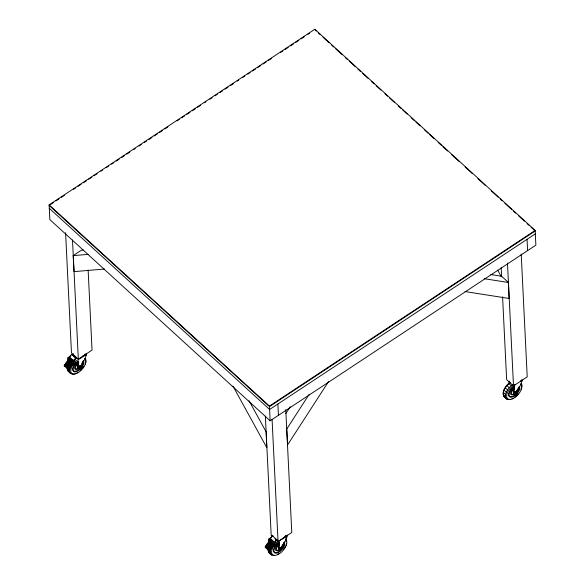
<?xml version="1.0" encoding="UTF-8"?>
<svg xmlns="http://www.w3.org/2000/svg" width="585" height="585" viewBox="0 0 585 585"><rect width="100%" height="100%" fill="white"/><g stroke="black" fill="none" stroke-linecap="round" stroke-linejoin="round"><path stroke-width="0.88" d="M73.878 374.173L72.109 374.224L69.812 372.572L69.447 370.992L70.39 366.839M274.738 555.531L271.579 555.033L269.283 552.942L268.376 551.838L268.142 548.949M271.579 555.033L270.307 552.35L270.504 550.39L272.083 546.668M509.813 399.577L506.654 399.08L503.458 395.884C502.135 390.553 506.427 385.603 510.347 382.524M506.654 399.08L505.747 397.975C504.431 392.652 508.723 387.694 512.635 384.623M70.851 355.731L67.955 357.647L67.992 359.819L69.374 358.905M67.992 359.819L68.196 358.232L73.074 362.685L73.154 364.528L78.682 360.879L77.798 367.607A2.026 1.016 -47.6 0 0 78.778 368.528A2.026 1.016 -47.6 0 0 80.701 366.7L84.759 359.336L86.061 355.548A4.717 3.642 -2.8 0 0 86.287 353.662M73.154 364.528L73.403 362.62L84.584 355.687L85.995 354.122M78.31 368.309A2.026 1.016 -47.6 0 1 77.512 367.351L78.288 361.457M271.711 537.096L268.815 539.004L268.851 541.176L270.233 540.262M268.851 541.176L269.056 539.589L273.934 544.043L274.007 545.893L279.542 542.236L277.875 542.887M274.007 545.893L274.263 543.984L285.436 537.052L286.855 535.48M287.147 535.026A4.717 3.642 -2.8 0 1 286.921 536.906L285.619 540.694L281.553 548.057A2.026 1.016 -47.6 0 1 279.637 549.885A2.026 1.016 -47.6 0 1 278.657 548.971L279.257 541.973M278.657 548.971L279.542 542.236M508.855 383.716L509.199 381.127M516.116 392.272A2.026 1.016 -47.6 0 1 514.244 393.712A2.026 1.016 -47.6 0 1 513.447 392.747L514.434 385.259M522.273 380.016A4.717 3.642 -2.8 0 1 521.995 380.952L520.694 384.74L516.635 392.104A2.026 1.016 -47.6 0 1 514.72 393.932A2.026 1.016 -47.6 0 1 513.74 393.01L514.873 384.367M79.575 366.071L79.15 367.95A3.444 2.186 70.9 0 0 79.699 366.188C80.386 365.537 80.138 367.833 79.026 367.833A1.133 0.57 -47.6 0 1 78.456 367.256A1.133 0.57 -47.6 0 1 79.56 366.086L80.138 366.203M78.214 366.97L78.266 366.824A1.126 0.563 -47.6 0 1 78.397 366.59M85.096 364.184L85.841 361.983L85.673 358.444M285.955 545.542L286.701 543.348M514.2 392.228L514.127 392.455A1.126 0.563 -47.6 0 0 514.105 392.659M514.851 393.252C515.612 394.18 515.348 389.771 516.204 392.169A3.503 2.069 17.1 0 1 514.515 392.769A1.133 0.57 -47.6 0 1 515.641 391.592A3.444 2.186 70.9 0 1 515.085 393.354A1.133 0.57 -47.6 0 1 514.537 392.762L514.398 392.652A1.133 0.57 -47.6 0 1 515.502 391.482L515.634 391.592A1.133 0.57 -47.6 0 1 516.204 392.169A1.155 0.578 -47.6 0 1 515.085 393.347L514.961 393.237A1.133 0.57 -47.6 0 1 514.39 392.659L514.493 392.491M521.03 389.588L521.981 385.427L521.608 383.848M81.6 364.031L82.397 362.422M281.034 548.225A2.026 1.016 -47.6 0 0 281.268 547.801L284.427 541.776M516.745 391.036L518.332 387.826M284.705 547.831L285.538 546.302M65.147 364.791L64.781 365.42L68.189 368.535L72.262 363.102L68.854 359.987L65.147 364.791L68.547 367.906M265.999 546.156L265.641 546.785L269.049 549.893L273.122 544.459L269.714 541.352L265.999 546.156L269.407 549.264M515.443 391.519C517.045 391.789 515.656 393.186 514.398 392.652M82.792 361.618L83.567 360.418M73.344 363.519A14.157 7.13 -47.6 0 0 68.935 369.574L68.174 369.457L64.167 365.793A14.003 7.049 -47.6 0 1 69.673 358.663L69.608 357.238L71.487 354.334L72.247 354.452L76.255 358.115L74.375 361.018L73.037 359.797M76.255 358.115L75.494 357.991L73.615 360.894L69.608 357.238M285.794 413.595L290.255 406.699M308.997 394.59L286.723 429.054L287.615 444.871L328.514 381.588M273.107 535.809L272.339 535.692L270.467 538.595L274.475 542.258L276.354 539.355L277.114 539.472L275.235 542.375M286.043 535.363L285.619 535.992A3.912 3.027 -2.8 0 1 284.924 536.584M286.906 536.935L286.496 536.796M521.71 379.855L520.518 381.091M521.981 380.974L521.571 380.835M71.641 364.55L72.474 363.439M83.845 366.473L80.211 370.7M283.454 549.498L284.288 548.386M517.133 395.094L514.72 397.2M49.125 204.889L314.84 29.25L535.158 230.439L535.875 245.152L270.16 420.791L49.842 219.609L49.125 204.889L269.444 406.078L270.16 420.791M50.676 204.421L53.718 202.41M55.999 200.896L59.048 198.885M61.33 197.379L64.379 195.361M73.513 189.328L75.794 187.814M78.083 186.308L81.125 184.29M83.414 182.783L86.456 180.772M88.737 179.259L91.786 177.248M94.068 175.734L97.117 173.723M100.92 171.208L102.448 170.198M106.251 167.683L108.532 166.177M111.581 164.158L113.863 162.652M116.152 161.138L119.194 159.127M121.475 157.621L124.525 155.603M126.806 154.096L129.855 152.085M133.658 149.57L135.186 148.561M138.989 146.045L141.277 144.532M144.32 142.521L146.601 141.014M148.89 139.501L151.932 137.49M154.221 135.976L157.263 133.965M159.544 132.459L162.593 130.44M164.875 128.934L167.924 126.916M177.058 120.883L179.339 119.369M181.628 117.863L184.67 115.845M186.959 114.338L190.001 112.327M192.282 110.814L195.332 108.803M197.613 107.289L200.662 105.278M204.465 102.763L205.986 101.753M209.796 99.238L212.077 97.732M215.126 95.713L217.408 94.207M219.697 92.693L222.739 90.682M225.02 89.176L228.07 87.158M230.351 85.651L233.4 83.64M237.203 81.125L238.724 80.116M242.534 77.6L244.815 76.087M247.864 74.076L250.146 72.569M252.435 71.056L255.477 69.045M257.758 67.531L260.808 65.52M263.089 64.014L266.138 61.995M268.42 60.489L271.469 58.478M280.603 52.438L282.884 50.924M285.173 49.418L288.215 47.4M290.496 45.893L293.546 43.882M295.827 42.369L298.877 40.358M301.158 38.844L304.207 36.833M308.01 34.318L309.531 33.308M104.569 269.041L74.046 271.63L73.169 255.645L81.447 250.175L83.245 250.022M72.299 354.781L73.747 353.823M74.566 360.718L73.637 361.34L69.63 357.676M65.586 232.757L71.465 352.894L78.324 359.161L92.042 350.093L88.13 269.999M72.862 364.265L75.633 362.444M269.444 406.078L535.158 230.439M535.326 233.846L269.612 409.485L49.294 208.304M275.425 542.083L274.497 542.697L270.489 539.034M274.935 538.705L278.058 541.549L291.776 532.482L285.772 409.617M502.581 296.836L506.632 379.658L513.498 385.924L527.217 376.85L521.206 253.985M273.721 545.629L276.493 543.801M505.718 397.844L506.413 397.391M76.635 373.142L78.068 372.352M511.853 398.941L513.286 398.144M277.495 554.5L278.928 553.71M78.916 367.848L80.167 366.254M74.558 373.961L75.911 373.537M280.369 547.472L281.019 547.94L279.886 549.198A1.133 0.57 -47.6 0 1 279.316 548.613A1.133 0.57 -47.6 0 1 280.42 547.443L280.997 547.56M279.776 549.213L281.027 547.618M73.169 255.645L88.452 254.351M490.844 274.548L501.579 276.23L508.438 282.496L509.096 298.467L465.038 291.564M484.292 278.709L508.438 282.496M64.167 365.793L64.928 365.917M270.533 540.021A14.003 7.049 -47.6 0 0 265.027 547.15L269.034 550.814L269.795 550.931A14.157 7.13 -47.6 0 1 274.204 544.876M86.046 355.57L85.637 355.431A4.263 3.298 -2.8 0 0 85.885 354.59M269.283 552.942L270.672 553.49M316.207 31.02L314.84 29.25M318.233 32.862L320.251 34.712M322.949 37.169L329.011 42.712M331.71 45.169L333.728 47.012M335.746 48.862L341.815 54.398M345.179 57.476L347.205 59.319M349.223 61.169L355.285 66.705M357.983 69.162L360.682 71.626M362.7 73.469L368.089 78.39M371.46 81.469L374.151 83.933M376.177 85.776L380.893 90.083M384.937 93.775L387.628 96.232M389.654 98.083L394.363 102.39M398.407 106.082L401.105 108.539M402.451 109.768L407.167 114.075M411.211 117.768L414.582 120.846M415.928 122.075L419.971 125.768M424.688 130.075L428.052 133.153M429.405 134.382L434.121 138.689M438.158 142.382L441.529 145.453M442.874 146.689L447.591 150.996M451.635 154.681L459.049 161.453M465.112 166.988L472.526 173.76M477.916 178.681L485.323 185.445M491.385 190.988L498.127 197.138M500.146 198.98L502.171 200.83M504.862 203.287L511.604 209.445M513.623 211.287L515.641 213.137M518.339 215.594L524.401 221.13M527.1 223.594L529.118 225.437M531.143 227.287L535.18 230.973L269.473 406.619L49.147 205.43M508.921 383.628L511.217 385.72M517.747 393.829L518.317 394.356M506.954 385.632L509.242 387.731M505.286 387.855L507.575 389.946M504.036 390.144L506.325 392.235M503.283 392.338L505.579 394.436M503.085 394.297L505.381 396.396M506.895 398.575L508.043 399.621M503.458 395.884L505.747 397.975M272.339 535.692L276.354 539.355M272.442 536.423L271.191 535.282L265.363 416.059M71.487 354.334L75.494 357.991M268.815 539.004L274.263 543.984M280.01 549.308L280.559 547.545A1.133 0.57 -47.6 0 1 281.129 548.13A1.155 0.578 -47.6 0 1 280.003 549.308A1.155 0.578 -47.6 0 1 279.44 548.708L281.129 548.13A3.503 2.069 17.1 0 1 279.44 548.723A1.155 0.578 -47.6 0 1 280.566 547.523A3.444 2.186 70.9 0 1 280.01 549.308A2.026 1.016 -47.6 0 0 280.72 548.642M67.955 357.647L73.403 362.62M269.18 541.915L272.588 545.023M268.669 542.492L272.076 545.6M68.328 360.55L71.728 363.665M268.171 543.077L271.579 546.193M67.809 361.128L71.216 364.243M267.696 543.677L271.104 546.792M67.319 361.72L70.719 364.828M267.243 544.291L270.643 547.399M66.836 362.32L70.244 365.428M266.804 544.906L270.211 548.013M66.383 362.927L69.79 366.042M266.394 545.527L269.795 548.642M65.944 363.548L69.352 366.656M65.535 364.17L68.942 367.278M267.126 548.496L269.795 550.931M268.01 550.258L270.307 552.35M268.376 551.838L270.672 553.936M69.447 370.992L67.151 368.894L67.516 370.48L70.719 373.676M67.516 370.48L69.812 372.572M285.626 538.705L286.899 541.388M497.681 270.124L501.199 276.522M249.005 400.71L266.138 431.854L266.818 447.664L232.954 386.078M527.048 239.316L527.597 250.621M507.487 263.053L513.498 385.924M501.162 267.711L501.601 276.815M277.89 404.016L278.438 415.321M272.091 419.591L278.058 541.549M72.496 239.938L78.324 359.161M79.494 367.658A2.026 1.016 -47.6 0 1 79.092 367.972M78.171 367.256A1.126 0.563 -47.6 0 1 78.185 367.051M78.522 366.605A0.899 0.453 -47.6 0 1 78.661 366.422M68.174 369.457A14.003 7.049 -47.6 0 1 73.681 362.32M84.752 358.546A9.886 4.98 -47.6 0 1 82.565 368.733A9.886 4.98 -47.6 0 1 72.123 373.676A9.886 4.98 -47.6 0 1 73.71 363.775M78.163 368.623A4.497 2.26 -47.6 0 1 74.58 367.665A4.497 2.26 -47.6 0 1 78.792 362.429M78.163 366.7A0.899 0.453 -47.6 0 1 77.622 366.488A0.899 0.453 -47.6 0 1 78.112 365.603M67.604 369.369A9.886 4.98 -47.6 0 1 67.268 367.914M80.796 365.588A3.634 1.828 -47.6 0 1 80.379 366.356M78.434 368.338A3.634 1.828 -47.6 0 1 75.531 367.885A3.634 1.828 -47.6 0 1 78.207 363.731M83.604 361.325A7.188 3.62 -47.6 0 1 79.494 369.888A7.188 3.62 -47.6 0 1 72.825 370.071A7.188 3.62 -47.6 0 1 78.097 361.471M82.982 361.354A6.742 3.393 -47.6 0 1 79.567 369.011A6.742 3.393 -47.6 0 1 73.074 370.188A6.742 3.393 -47.6 0 1 76.489 362.524M85.388 354.4A4.717 3.649 -2.8 0 1 83.509 355.643M85.98 353.837A4.717 3.649 -2.8 0 1 82.346 356.236M520.687 383.95A9.886 4.98 -47.6 0 1 517.14 395.606A9.886 4.98 -47.6 0 1 506.815 397.471A9.886 4.98 -47.6 0 1 513.952 385.164M516.511 391.577A4.497 2.26 -47.6 0 1 515.816 392.498M514.99 393.332A4.497 2.26 -47.6 0 1 510.508 393.456A4.497 2.26 -47.6 0 1 514.727 387.826M513.93 392.155A0.899 0.453 -47.6 0 1 513.886 391.168M503.202 393.317A9.886 4.98 -47.6 0 1 503.385 391.526M503.561 390.875A9.886 4.98 -47.6 0 1 509.849 382.48M516.986 390.246A3.634 1.828 -47.6 0 1 516.731 390.992M515.092 393.186A3.634 1.828 -47.6 0 1 511.502 393.566A3.634 1.828 -47.6 0 1 514.142 389.135M519.538 386.722A7.188 3.62 -47.6 0 1 515.429 395.292A7.188 3.62 -47.6 0 1 508.76 395.475A7.188 3.62 -47.6 0 1 514.032 386.875M518.924 386.758A6.742 3.393 -47.6 0 1 515.071 394.787A6.742 3.393 -47.6 0 1 508.818 394.955A6.742 3.393 -47.6 0 1 513.762 386.897M279.55 549.549A2.026 1.016 -47.6 0 1 278.372 548.708M279.067 548.781A1.126 0.563 -47.6 0 1 279.045 548.416M279.257 547.948A1.126 0.563 -47.6 0 1 280.083 547.209M279.381 547.969A0.899 0.453 -47.6 0 1 279.52 547.779M280.478 547.363A0.899 0.453 -47.6 0 1 280.551 547.458M269.034 550.814A14.003 7.049 -47.6 0 1 273.985 544.211M285.612 539.904A9.886 4.98 -47.6 0 1 283.425 550.09A9.886 4.98 -47.6 0 1 272.983 555.033A9.886 4.98 -47.6 0 1 274.562 545.132M282.343 544.847A4.497 2.26 -47.6 0 1 282.262 545.659M281.948 546.58A4.497 2.26 -47.6 0 1 281.429 547.531M280.734 548.459A4.497 2.26 -47.6 0 1 279.915 549.293M279.023 549.98A4.497 2.26 -47.6 0 1 275.433 549.417A4.497 2.26 -47.6 0 1 278.752 544.277M278.709 548.116A0.899 0.453 -47.6 0 1 278.804 547.129M281.911 546.207A3.634 1.828 -47.6 0 1 281.231 547.714M279.294 549.695A3.634 1.828 -47.6 0 1 276.383 549.242A3.634 1.828 -47.6 0 1 279.067 545.096M284.464 542.683A7.188 3.62 -47.6 0 1 280.354 551.245A7.188 3.62 -47.6 0 1 273.685 551.428A7.188 3.62 -47.6 0 1 278.957 542.829M283.842 542.712A6.742 3.393 -47.6 0 1 279.988 550.748A6.742 3.393 -47.6 0 1 273.736 550.916A6.742 3.393 -47.6 0 1 278.679 542.858M286.248 535.765A4.717 3.649 -2.8 0 1 285.414 536.482M286.262 536.05A4.717 3.649 -2.8 0 1 283.206 537.593M80.138 366.663L78.58 367.365A3.503 2.069 17.1 0 0 80.269 366.773L80.145 366.656M79.392 367.833A1.133 0.57 -47.6 0 0 80.218 366.232A1.133 0.57 -47.6 0 0 78.704 367.124A1.133 0.57 -47.6 0 0 79.392 367.833"/></g></svg>
